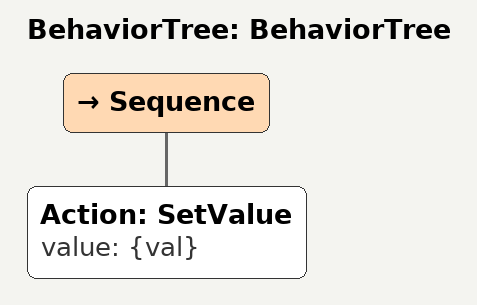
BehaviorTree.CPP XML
<?xml version="1.0"?>
<root main_tree_to_execute="BehaviorTree">
    <BehaviorTree ID="BehaviorTree">
        <Sequence>
            <Action ID="SetValue" value="{val}"/>
        </Sequence>
    </BehaviorTree>
</root>
